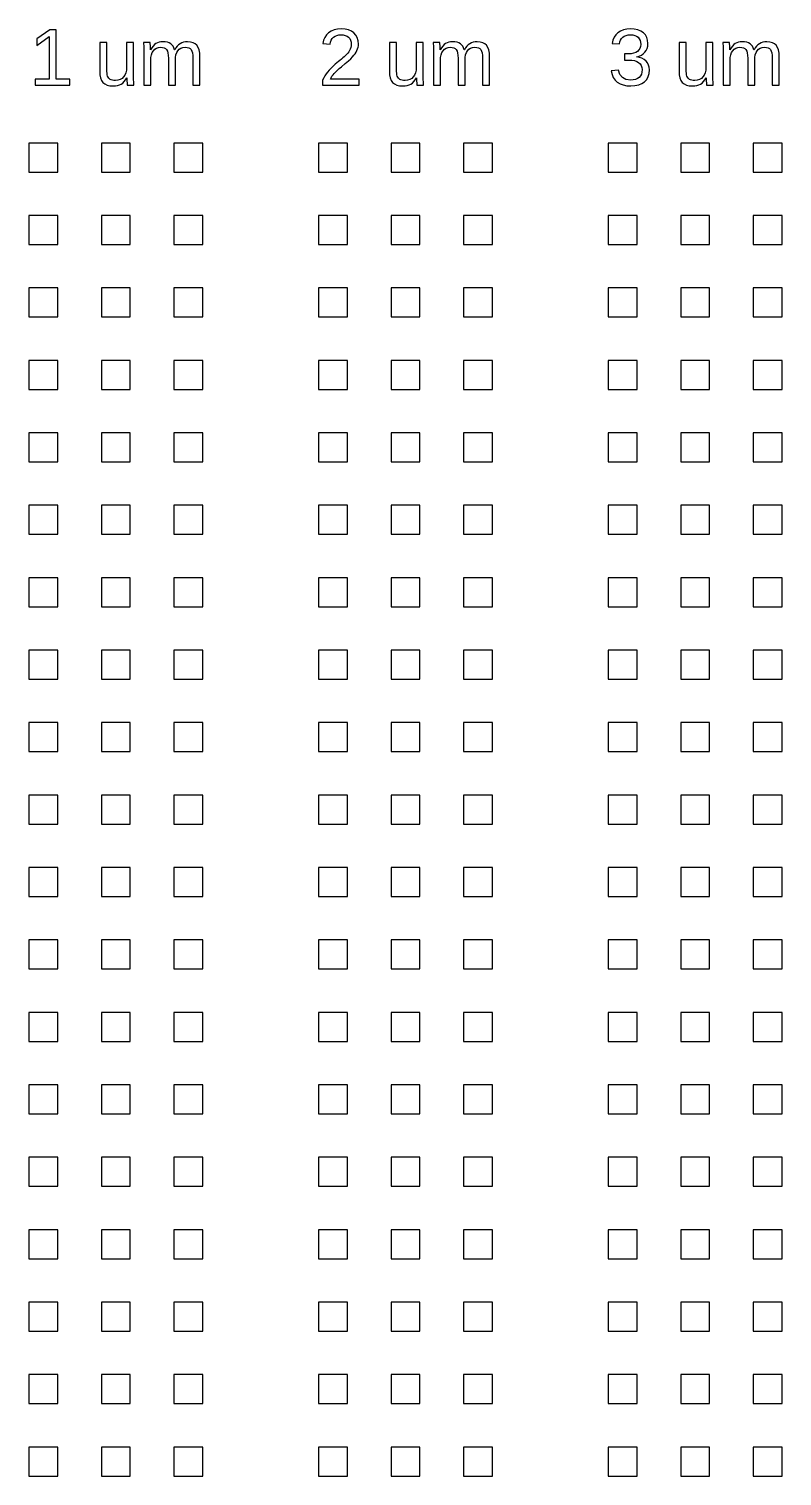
# Model space of a CAD drawing. Header units: metres. Extents: x -21500 to 21500, y -23900 to 23900.
# Drawn here: x 400 to 5600, y 12100 to 22088 of the extents above; entities that cross this region are included whole.
import ezdxf

# ---------------------------------------------------------------- set-up
doc = ezdxf.new("R2010")
doc.units = ezdxf.units.M

msp = doc.modelspace()

# ---------------------------------------------------------------- linework, layer by layer
for p, q in [((543.779, 22082.2), (453.442, 22020.1)), ((588.812, 22082.2), (543.779, 22082.2)), ((588.812, 21741.5), (588.812, 22082.2)), ((2507.33, 22081.1), (2486.99, 22072.7)), ((2530.05, 22086.2), (2507.33, 22081.1)), ((2555.17, 22087.9), (2530.05, 22086.2)), ((2582.39, 22086.2), (2555.17, 22087.9)), ((2606.28, 22081.1), (2582.39, 22086.2)), ((2626.82, 22072.6), (2606.28, 22081.1)), ((4504.88, 22081.4), (4484.55, 22073.1)), ((4527.61, 22086.3), (4504.88, 22081.4)), ((4552.73, 22087.9), (4527.61, 22086.3)), ((4579.88, 22086.3), (4552.73, 22087.9)), ((4603.83, 22081.3), (4579.88, 22086.3)), ((4624.58, 22072.9), (4603.83, 22081.3)), ((453.442, 21974), (539.71, 22035.6)), ((453.442, 22020.1), (453.442, 21974)), ((539.71, 22035.6), (539.71, 21741.5)), ((937.648, 21993.5), (888.546, 21993.5)), ((888.546, 21993.5), (888.546, 21797.9)), ((937.648, 21807.4), (937.648, 21993.5)), ((1122.93, 21993.5), (1074.1, 21993.5)), ((1074.1, 21993.5), (1074.1, 21823.4)), ((1122.93, 21762.7), (1122.93, 21993.5)), ((1237.21, 21993.5), (1191.09, 21993.5)), ((1191.09, 21993.5), (1191.8, 21985.3)), ((1191.8, 21985.3), (1192.31, 21972.2)), ((1237.35, 21992.6), (1237.21, 21993.5)), ((1237.48, 21991), (1237.35, 21992.6)), ((1237.62, 21988.9), (1237.48, 21991)), ((1237.75, 21986.2), (1237.62, 21988.9)), ((1237.9, 21983.1), (1237.75, 21986.2)), ((1238.06, 21979.8), (1237.9, 21983.1)), ((1238.24, 21976.3), (1238.06, 21979.8)), ((1238.43, 21972.5), (1238.24, 21976.3)), ((1266.39, 21979.5), (1257.08, 21969.8)), ((1276.27, 21986.7), (1266.39, 21979.5)), ((1287.01, 21992.1), (1276.27, 21986.7)), ((1298.86, 21995.9), (1287.01, 21992.1)), ((1311.83, 21998.2), (1298.86, 21995.9)), ((1325.92, 21999), (1311.83, 21998.2)), ((1341.73, 21998.1), (1325.92, 21999)), ((1355.79, 21995.6), (1341.73, 21998.1)), ((1368.11, 21991.5), (1355.79, 21995.6)), ((1378.68, 21985.7), (1368.11, 21991.5)), ((1387.64, 21978), (1378.68, 21985.7)), ((1395.13, 21968.4), (1387.64, 21978)), ((1432.86, 21978.4), (1423.28, 21968.8)), ((1443.25, 21985.9), (1432.86, 21978.4)), ((1454.6, 21991.6), (1443.25, 21985.9)), ((1467.09, 21995.7), (1454.6, 21991.6)), ((1480.71, 21998.1), (1467.09, 21995.7)), ((1495.47, 21999), (1480.71, 21998.1)), ((1516.2, 21997.4), (1495.47, 21999)), ((1533.89, 21992.9), (1516.2, 21997.4)), ((1548.55, 21985.4), (1533.89, 21992.9)), ((1560.17, 21974.8), (1548.55, 21985.4)), ((1569.01, 21960.8), (1560.17, 21974.8)), ((2434.58, 22009.6), (2430.11, 21987.8)), ((2430.11, 21987.8), (2480.03, 21983.2)), ((2442.56, 22029), (2434.58, 22009.6)), ((2454.04, 22046.1), (2442.56, 22029)), ((2469.04, 22060.8), (2454.04, 22046.1)), ((2486.99, 22072.7), (2469.04, 22060.8)), ((2480.03, 21983.2), (2482.83, 21997.7)), ((2482.83, 21997.7), (2487.73, 22010.4)), ((2487.73, 22010.4), (2494.7, 22021.5)), ((2494.7, 22021.5), (2503.76, 22030.8)), ((2503.76, 22030.8), (2514.56, 22038.2)), ((2514.56, 22038.2), (2526.72, 22043.5)), ((2526.72, 22043.5), (2540.26, 22046.7)), ((2540.26, 22046.7), (2555.17, 22047.8)), ((2555.17, 22047.8), (2570.69, 22046.7)), ((2570.69, 22046.7), (2584.4, 22043.4)), ((2584.4, 22043.4), (2596.32, 22038)), ((2596.32, 22038), (2606.44, 22030.4)), ((2606.44, 22030.4), (2614.52, 22020.9)), ((2614.52, 22020.9), (2620.28, 22009.5)), ((2620.28, 22009.5), (2623.74, 21996.4)), ((2623.74, 21996.4), (2624.89, 21981.6)), ((2624.89, 21981.6), (2624.22, 21970.2)), ((2644.02, 22060.7), (2626.82, 22072.6)), ((2657.61, 22045.6), (2644.02, 22060.7)), ((2667.31, 22027.7), (2657.61, 22045.6)), ((2673.14, 22006.9), (2667.31, 22027.7)), ((2675.08, 21983.2), (2673.14, 22006.9)), ((2674.44, 21972.1), (2675.08, 21983.2)), ((2937.65, 21993.5), (2888.55, 21993.5)), ((2888.55, 21993.5), (2888.55, 21797.9)), ((2937.65, 21807.4), (2937.65, 21993.5)), ((3122.93, 21993.5), (3074.1, 21993.5)), ((3074.1, 21993.5), (3074.1, 21823.4)), ((3122.93, 21762.7), (3122.93, 21993.5)), ((3237.21, 21993.5), (3191.09, 21993.5)), ((3191.09, 21993.5), (3191.8, 21985.3)), ((3191.8, 21985.3), (3192.31, 21972.2)), ((3237.35, 21992.6), (3237.21, 21993.5)), ((3237.48, 21991), (3237.35, 21992.6)), ((3237.62, 21988.9), (3237.48, 21991)), ((3237.75, 21986.2), (3237.62, 21988.9)), ((3237.9, 21983.1), (3237.75, 21986.2)), ((3238.06, 21979.8), (3237.9, 21983.1)), ((3238.24, 21976.3), (3238.06, 21979.8)), ((3238.43, 21972.5), (3238.24, 21976.3)), ((3266.39, 21979.5), (3257.08, 21969.8)), ((3276.27, 21986.7), (3266.39, 21979.5)), ((3287.01, 21992.1), (3276.27, 21986.7)), ((3298.86, 21995.9), (3287.01, 21992.1)), ((3311.83, 21998.2), (3298.86, 21995.9)), ((3325.92, 21999), (3311.83, 21998.2)), ((3341.73, 21998.1), (3325.92, 21999)), ((3355.79, 21995.6), (3341.73, 21998.1)), ((3368.11, 21991.5), (3355.79, 21995.6)), ((3378.68, 21985.7), (3368.11, 21991.5)), ((3387.64, 21978), (3378.68, 21985.7)), ((3395.13, 21968.4), (3387.64, 21978)), ((3432.86, 21978.4), (3423.28, 21968.8)), ((3443.25, 21985.9), (3432.86, 21978.4)), ((3454.6, 21991.6), (3443.25, 21985.9)), ((3467.09, 21995.7), (3454.6, 21991.6)), ((3480.71, 21998.1), (3467.09, 21995.7)), ((3495.47, 21999), (3480.71, 21998.1)), ((3516.2, 21997.4), (3495.47, 21999)), ((3533.89, 21992.9), (3516.2, 21997.4)), ((3548.55, 21985.4), (3533.89, 21992.9)), ((3560.17, 21974.8), (3548.55, 21985.4)), ((3569.01, 21960.8), (3560.17, 21974.8)), ((4432.14, 22010.5), (4427.67, 21988.4)), ((4427.67, 21988.4), (4476.77, 21984.6)), ((4440.12, 22030.1), (4432.14, 22010.5)), ((4451.6, 22047.2), (4440.12, 22030.1)), ((4466.6, 22061.6), (4451.6, 22047.2)), ((4484.55, 22073.1), (4466.6, 22061.6)), ((4476.77, 21984.6), (4479.44, 21998.8)), ((4479.44, 21998.8), (4484.2, 22011.3)), ((4484.2, 22011.3), (4491.04, 22022.1)), ((4491.04, 22022.1), (4499.97, 22031.2)), ((4499.97, 22031.2), (4510.71, 22038.5)), ((4510.71, 22038.5), (4522.99, 22043.6)), ((4522.99, 22043.6), (4536.82, 22046.7)), ((4536.82, 22046.7), (4552.19, 22047.8)), ((4552.19, 22047.8), (4568.86, 22046.7)), ((4568.86, 22046.7), (4583.35, 22043.3)), ((4583.35, 22043.3), (4595.65, 22037.8)), ((4595.65, 22037.8), (4605.77, 22030)), ((4605.77, 22030), (4613.66, 22020.3)), ((4613.66, 22020.3), (4619.3, 22009)), ((4619.3, 22009), (4622.68, 21996.1)), ((4623.81, 21981.6), (4622.43, 21967)), ((4622.68, 21996.1), (4623.81, 21981.6)), ((4642.12, 22061.2), (4624.58, 22072.9)), ((4656.06, 22046.5), (4642.12, 22061.2)), ((4666.02, 22029.2), (4656.06, 22046.5)), ((4672, 22009.3), (4666.02, 22029.2)), ((4673.99, 21986.7), (4672, 22009.3)), ((4672.71, 21969.3), (4673.99, 21986.7)), ((4937.65, 21993.5), (4888.55, 21993.5)), ((4888.55, 21993.5), (4888.55, 21797.9)), ((4937.65, 21807.4), (4937.65, 21993.5)), ((5122.93, 21993.5), (5074.1, 21993.5)), ((5074.1, 21993.5), (5074.1, 21823.4)), ((5122.93, 21762.7), (5122.93, 21993.5)), ((5237.21, 21993.5), (5191.09, 21993.5)), ((5191.09, 21993.5), (5191.8, 21985.3)), ((5191.8, 21985.3), (5192.31, 21972.2)), ((5237.35, 21992.6), (5237.21, 21993.5)), ((5237.48, 21991), (5237.35, 21992.6)), ((5237.62, 21988.9), (5237.48, 21991)), ((5237.75, 21986.2), (5237.62, 21988.9)), ((5237.9, 21983.1), (5237.75, 21986.2)), ((5238.06, 21979.8), (5237.9, 21983.1)), ((5238.24, 21976.3), (5238.06, 21979.8)), ((5238.43, 21972.5), (5238.24, 21976.3)), ((5266.39, 21979.5), (5257.08, 21969.8)), ((5276.27, 21986.7), (5266.39, 21979.5)), ((5287.01, 21992.1), (5276.27, 21986.7)), ((5298.86, 21995.9), (5287.01, 21992.1)), ((5311.83, 21998.2), (5298.86, 21995.9)), ((5325.92, 21999), (5311.83, 21998.2)), ((5341.73, 21998.1), (5325.92, 21999)), ((5355.79, 21995.6), (5341.73, 21998.1)), ((5368.11, 21991.5), (5355.79, 21995.6)), ((5378.68, 21985.7), (5368.11, 21991.5)), ((5387.64, 21978), (5378.68, 21985.7)), ((5395.13, 21968.4), (5387.64, 21978)), ((5432.86, 21978.4), (5423.28, 21968.8)), ((5443.25, 21985.9), (5432.86, 21978.4)), ((5454.6, 21991.6), (5443.25, 21985.9)), ((5467.09, 21995.7), (5454.6, 21991.6)), ((5480.71, 21998.1), (5467.09, 21995.7)), ((5495.47, 21999), (5480.71, 21998.1)), ((5516.2, 21997.4), (5495.47, 21999)), ((5533.89, 21992.9), (5516.2, 21997.4)), ((5548.55, 21985.4), (5533.89, 21992.9)), ((5560.17, 21974.8), (5548.55, 21985.4)), ((5569.01, 21960.8), (5560.17, 21974.8)), ((1192.31, 21972.2), (1192.62, 21954)), ((1192.62, 21954), (1192.72, 21930.9)), ((1192.72, 21930.9), (1192.72, 21700)), ((1238.64, 21967.8), (1238.43, 21972.5)), ((1238.87, 21961.3), (1238.64, 21967.8)), ((1239.12, 21953.2), (1238.87, 21961.3)), ((1239.38, 21943.3), (1239.12, 21953.2)), ((1240.19, 21943.3), (1239.38, 21943.3)), ((1248.35, 21957.8), (1240.19, 21943.3)), ((1241.28, 21870.1), (1242.42, 21890.6)), ((1242.42, 21890.6), (1245.82, 21908.6)), ((1245.82, 21908.6), (1251.5, 21924.2)), ((1257.08, 21969.8), (1248.35, 21957.8)), ((1251.5, 21924.2), (1259.46, 21937.4)), ((1259.46, 21937.4), (1269.36, 21947.8)), ((1269.36, 21947.8), (1280.89, 21955.3)), ((1280.89, 21955.3), (1294.04, 21959.8)), ((1294.04, 21959.8), (1308.83, 21961.2)), ((1308.83, 21961.2), (1322.85, 21960.2)), ((1322.85, 21960.2), (1334.53, 21957.2)), ((1334.53, 21957.2), (1343.87, 21952.1)), ((1343.87, 21952.1), (1350.88, 21945)), ((1350.88, 21945), (1355.98, 21935.2)), ((1355.98, 21935.2), (1359.63, 21922.1)), ((1359.63, 21922.1), (1361.81, 21905.7)), ((1361.81, 21905.7), (1362.54, 21886.1)), ((1362.54, 21886.1), (1362.54, 21700)), ((1401.14, 21956.9), (1395.13, 21968.4)), ((1405.68, 21943.3), (1401.14, 21956.9)), ((1406.49, 21943.3), (1405.68, 21943.3)), ((1414.48, 21957.1), (1406.49, 21943.3)), ((1410.83, 21870.1), (1411.94, 21890.7)), ((1411.94, 21890.7), (1415.27, 21908.8)), ((1423.28, 21968.8), (1414.48, 21957.1)), ((1415.27, 21908.8), (1420.83, 21924.4)), ((1420.83, 21924.4), (1428.6, 21937.5)), ((1428.6, 21937.5), (1438.37, 21947.9)), ((1438.37, 21947.9), (1449.93, 21955.3)), ((1449.93, 21955.3), (1463.26, 21959.8)), ((1463.26, 21959.8), (1478.38, 21961.2)), ((1478.38, 21961.2), (1492.4, 21960.2)), ((1492.4, 21960.2), (1504.08, 21957.2)), ((1504.08, 21957.2), (1513.43, 21952.1)), ((1513.43, 21952.1), (1520.43, 21945)), ((1520.43, 21945), (1525.53, 21935.2)), ((1525.53, 21935.2), (1529.18, 21922.1)), ((1529.18, 21922.1), (1531.36, 21905.7)), ((1531.36, 21905.7), (1532.09, 21886.1)), ((1532.09, 21886.1), (1532.09, 21700)), ((1575.33, 21942.9), (1569.01, 21960.8)), ((1579.12, 21921.2), (1575.33, 21942.9)), ((1580.38, 21895.6), (1579.12, 21921.2)), ((1580.38, 21700), (1580.38, 21895.6)), ((2557.69, 21879.3), (2547.17, 21870.9)), ((2567.69, 21887.7), (2557.69, 21879.3)), ((2577.16, 21896.1), (2567.69, 21887.7)), ((2586.1, 21904.5), (2577.16, 21896.1)), ((2594.36, 21913.1), (2586.1, 21904.5)), ((2601.8, 21921.8), (2594.36, 21913.1)), ((2608.4, 21930.7), (2601.8, 21921.8)), ((2605.43, 21867), (2622.33, 21882.6)), ((2614.18, 21939.8), (2608.4, 21930.7)), ((2618.86, 21949.3), (2614.18, 21939.8)), ((2622.21, 21959.5), (2618.86, 21949.3)), ((2624.22, 21970.2), (2622.21, 21959.5)), ((2622.33, 21882.6), (2634.66, 21895.1)), ((2634.66, 21895.1), (2644.08, 21906)), ((2644.08, 21906), (2652.26, 21917)), ((2652.26, 21917), (2659.2, 21928)), ((2659.2, 21928), (2664.91, 21939)), ((2664.91, 21939), (2669.36, 21950)), ((2669.36, 21950), (2672.54, 21961)), ((2672.54, 21961), (2674.44, 21972.1)), ((3192.31, 21972.2), (3192.62, 21954)), ((3192.62, 21954), (3192.72, 21930.9)), ((3192.72, 21930.9), (3192.72, 21700)), ((3238.64, 21967.8), (3238.43, 21972.5)), ((3238.87, 21961.3), (3238.64, 21967.8)), ((3239.12, 21953.2), (3238.87, 21961.3)), ((3239.38, 21943.3), (3239.12, 21953.2)), ((3240.19, 21943.3), (3239.38, 21943.3)), ((3248.35, 21957.8), (3240.19, 21943.3)), ((3241.28, 21870.1), (3242.42, 21890.6)), ((3242.42, 21890.6), (3245.82, 21908.6)), ((3245.82, 21908.6), (3251.5, 21924.2)), ((3257.08, 21969.8), (3248.35, 21957.8)), ((3251.5, 21924.2), (3259.46, 21937.4)), ((3259.46, 21937.4), (3269.36, 21947.8)), ((3269.36, 21947.8), (3280.89, 21955.3)), ((3280.89, 21955.3), (3294.04, 21959.8)), ((3294.04, 21959.8), (3308.83, 21961.2)), ((3308.83, 21961.2), (3322.85, 21960.2)), ((3322.85, 21960.2), (3334.53, 21957.2)), ((3334.53, 21957.2), (3343.87, 21952.1)), ((3343.87, 21952.1), (3350.88, 21945)), ((3350.88, 21945), (3355.98, 21935.2)), ((3355.98, 21935.2), (3359.63, 21922.1)), ((3359.63, 21922.1), (3361.81, 21905.7)), ((3361.81, 21905.7), (3362.54, 21886.1)), ((3362.54, 21886.1), (3362.54, 21700)), ((3401.14, 21956.9), (3395.13, 21968.4)), ((3405.68, 21943.3), (3401.14, 21956.9)), ((3406.49, 21943.3), (3405.68, 21943.3)), ((3414.48, 21957.1), (3406.49, 21943.3)), ((3410.83, 21870.1), (3411.94, 21890.7)), ((3411.94, 21890.7), (3415.27, 21908.8)), ((3423.28, 21968.8), (3414.48, 21957.1)), ((3415.27, 21908.8), (3420.83, 21924.4)), ((3420.83, 21924.4), (3428.6, 21937.5)), ((3428.6, 21937.5), (3438.37, 21947.9)), ((3438.37, 21947.9), (3449.93, 21955.3)), ((3449.93, 21955.3), (3463.26, 21959.8)), ((3463.26, 21959.8), (3478.38, 21961.2)), ((3478.38, 21961.2), (3492.4, 21960.2)), ((3492.4, 21960.2), (3504.08, 21957.2)), ((3504.08, 21957.2), (3513.43, 21952.1)), ((3513.43, 21952.1), (3520.43, 21945)), ((3520.43, 21945), (3525.53, 21935.2)), ((3525.53, 21935.2), (3529.18, 21922.1)), ((3529.18, 21922.1), (3531.36, 21905.7)), ((3531.36, 21905.7), (3532.09, 21886.1)), ((3532.09, 21886.1), (3532.09, 21700)), ((3575.33, 21942.9), (3569.01, 21960.8)), ((3579.12, 21921.2), (3575.33, 21942.9)), ((3580.38, 21895.6), (3579.12, 21921.2)), ((3580.38, 21700), (3580.38, 21895.6)), ((4539.44, 21915.7), (4512.85, 21915.7)), ((4512.85, 21915.7), (4512.85, 21873.3)), ((4558.39, 21916.8), (4539.44, 21915.7)), ((4575.08, 21920), (4558.39, 21916.8)), ((4589.51, 21925.5), (4575.08, 21920)), ((4601.7, 21933.2), (4589.51, 21925.5)), ((4593.97, 21896.1), (4612.34, 21901.1)), ((4593.97, 21895.1), (4593.97, 21896.1)), ((4614.21, 21891.5), (4593.97, 21895.1)), ((4611.37, 21942.8), (4601.7, 21933.2)), ((4618.28, 21954), (4611.37, 21942.8)), ((4612.34, 21901.1), (4628.38, 21908)), ((4632.08, 21885.6), (4614.21, 21891.5)), ((4622.43, 21967), (4618.28, 21954)), ((4628.38, 21908), (4642.11, 21916.7)), ((4647.58, 21877.1), (4632.08, 21885.6)), ((4642.11, 21916.7), (4653.51, 21927.2)), ((4660.7, 21866.3), (4647.58, 21877.1)), ((4653.51, 21927.2), (4662.47, 21939.5)), ((4662.47, 21939.5), (4668.87, 21953.5)), ((4668.87, 21953.5), (4672.71, 21969.3)), ((5192.31, 21972.2), (5192.62, 21954)), ((5192.62, 21954), (5192.72, 21930.9)), ((5192.72, 21930.9), (5192.72, 21700)), ((5238.64, 21967.8), (5238.43, 21972.5)), ((5238.87, 21961.3), (5238.64, 21967.8)), ((5239.12, 21953.2), (5238.87, 21961.3)), ((5239.38, 21943.3), (5239.12, 21953.2)), ((5240.19, 21943.3), (5239.38, 21943.3)), ((5248.35, 21957.8), (5240.19, 21943.3)), ((5241.28, 21870.1), (5242.42, 21890.6)), ((5242.42, 21890.6), (5245.82, 21908.6)), ((5245.82, 21908.6), (5251.5, 21924.2)), ((5257.08, 21969.8), (5248.35, 21957.8)), ((5251.5, 21924.2), (5259.46, 21937.4)), ((5259.46, 21937.4), (5269.36, 21947.8)), ((5269.36, 21947.8), (5280.89, 21955.3)), ((5280.89, 21955.3), (5294.04, 21959.8)), ((5294.04, 21959.8), (5308.83, 21961.2)), ((5308.83, 21961.2), (5322.85, 21960.2)), ((5322.85, 21960.2), (5334.53, 21957.2)), ((5334.53, 21957.2), (5343.87, 21952.1)), ((5343.87, 21952.1), (5350.88, 21945)), ((5350.88, 21945), (5355.98, 21935.2)), ((5355.98, 21935.2), (5359.63, 21922.1)), ((5359.63, 21922.1), (5361.81, 21905.7)), ((5361.81, 21905.7), (5362.54, 21886.1)), ((5362.54, 21886.1), (5362.54, 21700)), ((5401.14, 21956.9), (5395.13, 21968.4)), ((5405.68, 21943.3), (5401.14, 21956.9)), ((5406.49, 21943.3), (5405.68, 21943.3)), ((5414.48, 21957.1), (5406.49, 21943.3)), ((5410.83, 21870.1), (5411.94, 21890.7)), ((5411.94, 21890.7), (5415.27, 21908.8)), ((5423.28, 21968.8), (5414.48, 21957.1)), ((5415.27, 21908.8), (5420.83, 21924.4)), ((5420.83, 21924.4), (5428.6, 21937.5)), ((5428.6, 21937.5), (5438.37, 21947.9)), ((5438.37, 21947.9), (5449.93, 21955.3)), ((5449.93, 21955.3), (5463.26, 21959.8)), ((5463.26, 21959.8), (5478.38, 21961.2)), ((5478.38, 21961.2), (5492.4, 21960.2)), ((5492.4, 21960.2), (5504.08, 21957.2)), ((5504.08, 21957.2), (5513.43, 21952.1)), ((5513.43, 21952.1), (5520.43, 21945)), ((5520.43, 21945), (5525.53, 21935.2)), ((5525.53, 21935.2), (5529.18, 21922.1)), ((5529.18, 21922.1), (5531.36, 21905.7)), ((5531.36, 21905.7), (5532.09, 21886.1)), ((5532.09, 21886.1), (5532.09, 21700)), ((5575.33, 21942.9), (5569.01, 21960.8)), ((5579.12, 21921.2), (5575.33, 21942.9)), ((5580.38, 21895.6), (5579.12, 21921.2)), ((5580.38, 21700), (5580.38, 21895.6)), ((888.546, 21797.9), (889.945, 21772.2)), ((938.004, 21793.7), (937.648, 21807.4)), ((939.072, 21781.7), (938.004, 21793.7)), ((940.852, 21771.2), (939.072, 21781.7)), ((1069.02, 21785.3), (1062.66, 21769.7)), ((1072.83, 21803.2), (1069.02, 21785.3)), ((1074.1, 21823.4), (1072.83, 21803.2)), ((1241.28, 21700), (1241.28, 21870.1)), ((1410.83, 21700), (1410.83, 21870.1)), ((2452.13, 21777.9), (2443.3, 21764.3)), ((2461.72, 21790.5), (2452.13, 21777.9)), ((2471.81, 21802.3), (2461.72, 21790.5)), ((2482.16, 21813.6), (2471.81, 21802.3)), ((2492.77, 21824.3), (2482.16, 21813.6)), ((2503.63, 21834.4), (2492.77, 21824.3)), ((2499.66, 21770.8), (2508.24, 21781)), ((2514.59, 21844.1), (2503.63, 21834.4)), ((2508.24, 21781), (2518.26, 21791.5)), ((2525.5, 21853.4), (2514.59, 21844.1)), ((2518.26, 21791.5), (2529.88, 21802.7)), ((2536.36, 21862.3), (2525.5, 21853.4)), ((2529.88, 21802.7), (2543.08, 21814.5)), ((2547.17, 21870.9), (2536.36, 21862.3)), ((2543.08, 21814.5), (2557.89, 21827)), ((2557.89, 21827), (2583.95, 21848.5)), ((2583.95, 21848.5), (2605.43, 21867)), ((2888.55, 21797.9), (2889.94, 21772.2)), ((2938, 21793.7), (2937.65, 21807.4)), ((2939.07, 21781.7), (2938, 21793.7)), ((2940.85, 21771.2), (2939.07, 21781.7)), ((3069.02, 21785.3), (3062.66, 21769.7)), ((3072.83, 21803.2), (3069.02, 21785.3)), ((3074.1, 21823.4), (3072.83, 21803.2)), ((3241.28, 21700), (3241.28, 21870.1)), ((3410.83, 21700), (3410.83, 21870.1)), ((4471.62, 21802.8), (4421.16, 21798.2)), ((4421.16, 21798.2), (4426.17, 21774.1)), ((4426.17, 21774.1), (4434.69, 21753.2)), ((4480.49, 21773.1), (4471.62, 21802.8)), ((4512.85, 21873.3), (4540.52, 21873.3)), ((4540.52, 21873.3), (4561.84, 21872.3)), ((4561.84, 21872.3), (4580.5, 21869)), ((4580.5, 21869), (4596.5, 21863.5)), ((4596.5, 21863.5), (4609.84, 21855.9)), ((4609.84, 21855.9), (4620.34, 21846.2)), ((4620.34, 21846.2), (4627.84, 21834.9)), ((4628.59, 21775.8), (4622.02, 21763.4)), ((4627.84, 21834.9), (4632.34, 21821.9)), ((4632.53, 21790.4), (4628.59, 21775.8)), ((4632.34, 21821.9), (4633.84, 21807.2)), ((4633.84, 21807.2), (4632.53, 21790.4)), ((4671.15, 21853.4), (4660.7, 21866.3)), ((4678.61, 21839), (4671.15, 21853.4)), ((4676.16, 21758.6), (4682.47, 21780.6)), ((4683.08, 21823.1), (4678.61, 21839)), ((4682.47, 21780.6), (4684.57, 21805.5)), ((4684.57, 21805.5), (4683.08, 21823.1)), ((4888.55, 21797.9), (4889.94, 21772.2)), ((4938, 21793.7), (4937.65, 21807.4)), ((4939.07, 21781.7), (4938, 21793.7)), ((4940.85, 21771.2), (4939.07, 21781.7)), ((5069.02, 21785.3), (5062.66, 21769.7)), ((5072.83, 21803.2), (5069.02, 21785.3)), ((5074.1, 21823.4), (5072.83, 21803.2)), ((5241.28, 21700), (5241.28, 21870.1)), ((5410.83, 21700), (5410.83, 21870.1)), ((539.71, 21741.5), (442.32, 21741.5)), ((442.32, 21741.5), (442.32, 21700)), ((442.32, 21700), (681.861, 21700)), ((681.861, 21741.5), (588.812, 21741.5)), ((681.861, 21700), (681.861, 21741.5)), ((889.945, 21772.2), (894.141, 21750.4)), ((894.141, 21750.4), (901.135, 21732.5)), ((901.135, 21732.5), (910.927, 21718.6)), ((910.927, 21718.6), (923.736, 21708.1)), ((923.736, 21708.1), (939.785, 21700.6)), ((939.785, 21700.6), (959.071, 21696.1)), ((943.345, 21762.4), (940.852, 21771.2)), ((946.617, 21755), (943.345, 21762.4)), ((950.737, 21748.6), (946.617, 21755)), ((955.705, 21743.4), (950.737, 21748.6)), ((961.521, 21739.3), (955.705, 21743.4)), ((959.071, 21696.1), (981.596, 21694.6)), ((968.489, 21736.2), (961.521, 21739.3)), ((976.916, 21734), (968.489, 21736.2)), ((986.801, 21732.7), (976.916, 21734)), ((981.596, 21694.6), (997.339, 21695.4)), ((998.144, 21732.3), (986.801, 21732.7)), ((997.339, 21695.4), (1011.74, 21697.7)), ((1014.84, 21733.8), (998.144, 21732.3)), ((1011.74, 21697.7), (1024.81, 21701.7)), ((1029.68, 21738.3), (1014.84, 21733.8)), ((1024.81, 21701.7), (1036.53, 21707.2)), ((1042.65, 21745.9), (1029.68, 21738.3)), ((1036.53, 21707.2), (1047.25, 21714.6)), ((1053.76, 21756.4), (1042.65, 21745.9)), ((1047.25, 21714.6), (1057.32, 21724.2)), ((1062.66, 21769.7), (1053.76, 21756.4)), ((1057.32, 21724.2), (1066.72, 21736.1)), ((1066.72, 21736.1), (1075.46, 21750.2)), ((1075.46, 21750.2), (1076.27, 21750.2)), ((1076.27, 21750.2), (1076.54, 21740.3)), ((1076.54, 21740.3), (1076.78, 21732.2)), ((1076.78, 21732.2), (1077.01, 21725.7)), ((1077.01, 21725.7), (1077.22, 21721)), ((1077.22, 21721), (1077.42, 21717.3)), ((1077.42, 21717.3), (1077.59, 21713.7)), ((1077.59, 21713.7), (1077.76, 21710.4)), ((1077.76, 21710.4), (1077.9, 21707.3)), ((1077.9, 21707.3), (1078.04, 21704.6)), ((1078.04, 21704.6), (1078.17, 21702.5)), ((1078.17, 21702.5), (1078.31, 21701)), ((1078.31, 21701), (1078.44, 21700)), ((1078.44, 21700), (1124.56, 21700)), ((1123.03, 21739.5), (1122.93, 21762.7)), ((1123.34, 21721.4), (1123.03, 21739.5)), ((1123.85, 21708.2), (1123.34, 21721.4)), ((1124.56, 21700), (1123.85, 21708.2)), ((1192.72, 21700), (1241.28, 21700)), ((1362.54, 21700), (1410.83, 21700)), ((1532.09, 21700), (1580.38, 21700)), ((2435.24, 21749.9), (2427.94, 21734.5)), ((2427.94, 21734.5), (2427.94, 21700)), ((2427.94, 21700), (2681.05, 21700)), ((2443.3, 21764.3), (2435.24, 21749.9)), ((2481.66, 21741.5), (2486.37, 21751.1)), ((2681.05, 21741.5), (2481.66, 21741.5)), ((2486.37, 21751.1), (2492.37, 21760.9)), ((2492.37, 21760.9), (2499.66, 21770.8)), ((2681.05, 21700), (2681.05, 21741.5)), ((2889.94, 21772.2), (2894.14, 21750.4)), ((2894.14, 21750.4), (2901.14, 21732.5)), ((2901.14, 21732.5), (2910.93, 21718.6)), ((2910.93, 21718.6), (2923.74, 21708.1)), ((2923.74, 21708.1), (2939.78, 21700.6)), ((2939.78, 21700.6), (2959.07, 21696.1)), ((2943.34, 21762.4), (2940.85, 21771.2)), ((2946.62, 21755), (2943.34, 21762.4)), ((2950.74, 21748.6), (2946.62, 21755)), ((2955.71, 21743.4), (2950.74, 21748.6)), ((2961.52, 21739.3), (2955.71, 21743.4)), ((2959.07, 21696.1), (2981.6, 21694.6)), ((2968.49, 21736.2), (2961.52, 21739.3)), ((2976.92, 21734), (2968.49, 21736.2)), ((2986.8, 21732.7), (2976.92, 21734)), ((2981.6, 21694.6), (2997.34, 21695.4)), ((2998.14, 21732.3), (2986.8, 21732.7)), ((2997.34, 21695.4), (3011.74, 21697.7)), ((3014.84, 21733.8), (2998.14, 21732.3)), ((3011.74, 21697.7), (3024.81, 21701.7)), ((3029.68, 21738.3), (3014.84, 21733.8)), ((3024.81, 21701.7), (3036.53, 21707.2)), ((3042.65, 21745.9), (3029.68, 21738.3)), ((3036.53, 21707.2), (3047.25, 21714.6)), ((3053.76, 21756.4), (3042.65, 21745.9)), ((3047.25, 21714.6), (3057.32, 21724.2)), ((3062.66, 21769.7), (3053.76, 21756.4)), ((3057.32, 21724.2), (3066.72, 21736.1)), ((3066.72, 21736.1), (3075.46, 21750.2)), ((3075.46, 21750.2), (3076.27, 21750.2)), ((3076.27, 21750.2), (3076.54, 21740.3)), ((3076.54, 21740.3), (3076.78, 21732.2)), ((3076.78, 21732.2), (3077.01, 21725.7)), ((3077.01, 21725.7), (3077.22, 21721)), ((3077.22, 21721), (3077.42, 21717.3)), ((3077.42, 21717.3), (3077.59, 21713.7)), ((3077.59, 21713.7), (3077.76, 21710.4)), ((3077.76, 21710.4), (3077.9, 21707.3)), ((3077.9, 21707.3), (3078.04, 21704.6)), ((3078.04, 21704.6), (3078.17, 21702.5)), ((3078.17, 21702.5), (3078.31, 21701)), ((3078.31, 21701), (3078.44, 21700)), ((3078.44, 21700), (3124.56, 21700)), ((3123.03, 21739.5), (3122.93, 21762.7)), ((3123.34, 21721.4), (3123.03, 21739.5)), ((3123.85, 21708.2), (3123.34, 21721.4)), ((3124.56, 21700), (3123.85, 21708.2)), ((3192.72, 21700), (3241.28, 21700)), ((3362.54, 21700), (3410.83, 21700)), ((3532.09, 21700), (3580.38, 21700)), ((4434.69, 21753.2), (4446.72, 21735.4)), ((4446.72, 21735.4), (4462.26, 21720.8)), ((4462.26, 21720.8), (4481.02, 21709.3)), ((4497.32, 21752), (4480.49, 21773.1)), ((4481.02, 21709.3), (4502.71, 21701.1)), ((4522.13, 21739.2), (4497.32, 21752)), ((4502.71, 21701.1), (4527.34, 21696.2)), ((4554.9, 21735), (4522.13, 21739.2)), ((4527.34, 21696.2), (4554.9, 21694.6)), ((4572.36, 21736.1), (4554.9, 21735)), ((4554.9, 21694.6), (4584.3, 21696.4)), ((4587.83, 21739.5), (4572.36, 21736.1)), ((4584.3, 21696.4), (4610.11, 21701.8)), ((4601.32, 21745.2), (4587.83, 21739.5)), ((4612.82, 21753.2), (4601.32, 21745.2)), ((4610.11, 21701.8), (4632.32, 21710.9)), ((4622.02, 21763.4), (4612.82, 21753.2)), ((4632.32, 21710.9), (4650.93, 21723.6)), ((4650.93, 21723.6), (4665.65, 21739.6)), ((4665.65, 21739.6), (4676.16, 21758.6)), ((4889.94, 21772.2), (4894.14, 21750.4)), ((4894.14, 21750.4), (4901.14, 21732.5)), ((4901.14, 21732.5), (4910.93, 21718.6)), ((4910.93, 21718.6), (4923.74, 21708.1)), ((4923.74, 21708.1), (4939.78, 21700.6)), ((4939.78, 21700.6), (4959.07, 21696.1)), ((4943.34, 21762.4), (4940.85, 21771.2)), ((4946.62, 21755), (4943.34, 21762.4)), ((4950.74, 21748.6), (4946.62, 21755)), ((4955.71, 21743.4), (4950.74, 21748.6)), ((4961.52, 21739.3), (4955.71, 21743.4)), ((4959.07, 21696.1), (4981.6, 21694.6)), ((4968.49, 21736.2), (4961.52, 21739.3)), ((4976.92, 21734), (4968.49, 21736.2)), ((4986.8, 21732.7), (4976.92, 21734)), ((4981.6, 21694.6), (4997.34, 21695.4)), ((4998.14, 21732.3), (4986.8, 21732.7)), ((4997.34, 21695.4), (5011.74, 21697.7)), ((5014.84, 21733.8), (4998.14, 21732.3)), ((5011.74, 21697.7), (5024.81, 21701.7)), ((5029.68, 21738.3), (5014.84, 21733.8)), ((5024.81, 21701.7), (5036.53, 21707.2)), ((5042.65, 21745.9), (5029.68, 21738.3)), ((5036.53, 21707.2), (5047.25, 21714.6)), ((5053.76, 21756.4), (5042.65, 21745.9)), ((5047.25, 21714.6), (5057.32, 21724.2)), ((5062.66, 21769.7), (5053.76, 21756.4)), ((5057.32, 21724.2), (5066.72, 21736.1)), ((5066.72, 21736.1), (5075.46, 21750.2)), ((5075.46, 21750.2), (5076.27, 21750.2)), ((5076.27, 21750.2), (5076.54, 21740.3)), ((5076.54, 21740.3), (5076.78, 21732.2)), ((5076.78, 21732.2), (5077.01, 21725.7)), ((5077.01, 21725.7), (5077.22, 21721)), ((5077.22, 21721), (5077.42, 21717.3)), ((5077.42, 21717.3), (5077.59, 21713.7)), ((5077.59, 21713.7), (5077.76, 21710.4)), ((5077.76, 21710.4), (5077.9, 21707.3)), ((5077.9, 21707.3), (5078.04, 21704.6)), ((5078.04, 21704.6), (5078.17, 21702.5)), ((5078.17, 21702.5), (5078.31, 21701)), ((5078.31, 21701), (5078.44, 21700)), ((5078.44, 21700), (5124.56, 21700)), ((5123.03, 21739.5), (5122.93, 21762.7)), ((5123.34, 21721.4), (5123.03, 21739.5)), ((5123.85, 21708.2), (5123.34, 21721.4)), ((5124.56, 21700), (5123.85, 21708.2)), ((5192.72, 21700), (5241.28, 21700)), ((5362.54, 21700), (5410.83, 21700)), ((5532.09, 21700), (5580.38, 21700)), ((600, 21300), (400, 21300)), ((400, 21300), (400, 21100)), ((600, 21100), (600, 21300)), ((1100, 21300), (900, 21300)), ((900, 21300), (900, 21100)), ((1100, 21100), (1100, 21300)), ((1600, 21300), (1400, 21300)), ((1400, 21300), (1400, 21100)), ((1600, 21100), (1600, 21300)), ((2600, 21300), (2400, 21300)), ((2400, 21300), (2400, 21100)), ((2600, 21100), (2600, 21300)), ((3100, 21300), (2900, 21300)), ((2900, 21300), (2900, 21100)), ((3100, 21100), (3100, 21300)), ((3600, 21300), (3400, 21300)), ((3400, 21300), (3400, 21100)), ((3600, 21100), (3600, 21300)), ((4600, 21300), (4400, 21300)), ((4400, 21300), (4400, 21100)), ((4600, 21100), (4600, 21300)), ((5100, 21300), (4900, 21300)), ((4900, 21300), (4900, 21100)), ((5100, 21100), (5100, 21300)), ((5600, 21300), (5400, 21300)), ((5400, 21300), (5400, 21100)), ((5600, 21100), (5600, 21300)), ((400, 21100), (600, 21100)), ((900, 21100), (1100, 21100)), ((1400, 21100), (1600, 21100)), ((2400, 21100), (2600, 21100)), ((2900, 21100), (3100, 21100)), ((3400, 21100), (3600, 21100)), ((4400, 21100), (4600, 21100)), ((4900, 21100), (5100, 21100)), ((5400, 21100), (5600, 21100)), ((600, 20800), (400, 20800)), ((400, 20800), (400, 20600)), ((600, 20600), (600, 20800)), ((1100, 20800), (900, 20800)), ((900, 20800), (900, 20600)), ((1100, 20600), (1100, 20800)), ((1600, 20800), (1400, 20800)), ((1400, 20800), (1400, 20600)), ((1600, 20600), (1600, 20800)), ((2600, 20800), (2400, 20800)), ((2400, 20800), (2400, 20600)), ((2600, 20600), (2600, 20800)), ((3100, 20800), (2900, 20800)), ((2900, 20800), (2900, 20600)), ((3100, 20600), (3100, 20800)), ((3600, 20800), (3400, 20800)), ((3400, 20800), (3400, 20600)), ((3600, 20600), (3600, 20800)), ((4600, 20800), (4400, 20800)), ((4400, 20800), (4400, 20600)), ((4600, 20600), (4600, 20800)), ((5100, 20800), (4900, 20800)), ((4900, 20800), (4900, 20600)), ((5100, 20600), (5100, 20800)), ((5600, 20800), (5400, 20800)), ((5400, 20800), (5400, 20600)), ((5600, 20600), (5600, 20800)), ((400, 20600), (600, 20600)), ((900, 20600), (1100, 20600)), ((1400, 20600), (1600, 20600)), ((2400, 20600), (2600, 20600)), ((2900, 20600), (3100, 20600)), ((3400, 20600), (3600, 20600)), ((4400, 20600), (4600, 20600)), ((4900, 20600), (5100, 20600)), ((5400, 20600), (5600, 20600)), ((600, 20300), (400, 20300)), ((400, 20300), (400, 20100)), ((600, 20100), (600, 20300)), ((1100, 20300), (900, 20300)), ((900, 20300), (900, 20100)), ((1100, 20100), (1100, 20300)), ((1600, 20300), (1400, 20300)), ((1400, 20300), (1400, 20100)), ((1600, 20100), (1600, 20300)), ((2600, 20300), (2400, 20300)), ((2400, 20300), (2400, 20100)), ((2600, 20100), (2600, 20300)), ((3100, 20300), (2900, 20300)), ((2900, 20300), (2900, 20100)), ((3100, 20100), (3100, 20300)), ((3600, 20300), (3400, 20300)), ((3400, 20300), (3400, 20100)), ((3600, 20100), (3600, 20300)), ((4600, 20300), (4400, 20300)), ((4400, 20300), (4400, 20100)), ((4600, 20100), (4600, 20300)), ((5100, 20300), (4900, 20300)), ((4900, 20300), (4900, 20100)), ((5100, 20100), (5100, 20300)), ((5600, 20300), (5400, 20300)), ((5400, 20300), (5400, 20100)), ((5600, 20100), (5600, 20300)), ((400, 20100), (600, 20100)), ((900, 20100), (1100, 20100)), ((1400, 20100), (1600, 20100)), ((2400, 20100), (2600, 20100)), ((2900, 20100), (3100, 20100)), ((3400, 20100), (3600, 20100)), ((4400, 20100), (4600, 20100)), ((4900, 20100), (5100, 20100)), ((5400, 20100), (5600, 20100)), ((600, 19800), (400, 19800)), ((400, 19800), (400, 19600)), ((600, 19600), (600, 19800)), ((1100, 19800), (900, 19800)), ((900, 19800), (900, 19600)), ((1100, 19600), (1100, 19800)), ((1600, 19800), (1400, 19800)), ((1400, 19800), (1400, 19600)), ((1600, 19600), (1600, 19800)), ((2600, 19800), (2400, 19800)), ((2400, 19800), (2400, 19600)), ((2600, 19600), (2600, 19800)), ((3100, 19800), (2900, 19800)), ((2900, 19800), (2900, 19600)), ((3100, 19600), (3100, 19800)), ((3600, 19800), (3400, 19800)), ((3400, 19800), (3400, 19600)), ((3600, 19600), (3600, 19800)), ((4600, 19800), (4400, 19800)), ((4400, 19800), (4400, 19600)), ((4600, 19600), (4600, 19800)), ((5100, 19800), (4900, 19800)), ((4900, 19800), (4900, 19600)), ((5100, 19600), (5100, 19800)), ((5600, 19800), (5400, 19800)), ((5400, 19800), (5400, 19600)), ((5600, 19600), (5600, 19800)), ((400, 19600), (600, 19600)), ((900, 19600), (1100, 19600)), ((1400, 19600), (1600, 19600)), ((2400, 19600), (2600, 19600)), ((2900, 19600), (3100, 19600)), ((3400, 19600), (3600, 19600)), ((4400, 19600), (4600, 19600)), ((4900, 19600), (5100, 19600)), ((5400, 19600), (5600, 19600)), ((600, 19300), (400, 19300)), ((400, 19300), (400, 19100)), ((600, 19100), (600, 19300)), ((1100, 19300), (900, 19300)), ((900, 19300), (900, 19100)), ((1100, 19100), (1100, 19300)), ((1600, 19300), (1400, 19300)), ((1400, 19300), (1400, 19100)), ((1600, 19100), (1600, 19300)), ((2600, 19300), (2400, 19300)), ((2400, 19300), (2400, 19100)), ((2600, 19100), (2600, 19300)), ((3100, 19300), (2900, 19300)), ((2900, 19300), (2900, 19100)), ((3100, 19100), (3100, 19300)), ((3600, 19300), (3400, 19300)), ((3400, 19300), (3400, 19100)), ((3600, 19100), (3600, 19300)), ((4600, 19300), (4400, 19300)), ((4400, 19300), (4400, 19100)), ((4600, 19100), (4600, 19300)), ((5100, 19300), (4900, 19300)), ((4900, 19300), (4900, 19100)), ((5100, 19100), (5100, 19300)), ((5600, 19300), (5400, 19300)), ((5400, 19300), (5400, 19100)), ((5600, 19100), (5600, 19300)), ((400, 19100), (600, 19100)), ((900, 19100), (1100, 19100)), ((1400, 19100), (1600, 19100)), ((2400, 19100), (2600, 19100)), ((2900, 19100), (3100, 19100)), ((3400, 19100), (3600, 19100)), ((4400, 19100), (4600, 19100)), ((4900, 19100), (5100, 19100)), ((5400, 19100), (5600, 19100)), ((600, 18800), (400, 18800)), ((400, 18800), (400, 18600)), ((600, 18600), (600, 18800)), ((1100, 18800), (900, 18800)), ((900, 18800), (900, 18600)), ((1100, 18600), (1100, 18800)), ((1600, 18800), (1400, 18800)), ((1400, 18800), (1400, 18600)), ((1600, 18600), (1600, 18800)), ((2600, 18800), (2400, 18800)), ((2400, 18800), (2400, 18600)), ((2600, 18600), (2600, 18800)), ((3100, 18800), (2900, 18800)), ((2900, 18800), (2900, 18600)), ((3100, 18600), (3100, 18800)), ((3600, 18800), (3400, 18800)), ((3400, 18800), (3400, 18600)), ((3600, 18600), (3600, 18800)), ((4600, 18800), (4400, 18800)), ((4400, 18800), (4400, 18600)), ((4600, 18600), (4600, 18800)), ((5100, 18800), (4900, 18800)), ((4900, 18800), (4900, 18600)), ((5100, 18600), (5100, 18800)), ((5600, 18800), (5400, 18800)), ((5400, 18800), (5400, 18600)), ((5600, 18600), (5600, 18800)), ((400, 18600), (600, 18600)), ((900, 18600), (1100, 18600)), ((1400, 18600), (1600, 18600)), ((2400, 18600), (2600, 18600)), ((2900, 18600), (3100, 18600)), ((3400, 18600), (3600, 18600)), ((4400, 18600), (4600, 18600)), ((4900, 18600), (5100, 18600)), ((5400, 18600), (5600, 18600)), ((600, 18300), (400, 18300)), ((400, 18300), (400, 18100)), ((600, 18100), (600, 18300)), ((1100, 18300), (900, 18300)), ((900, 18300), (900, 18100)), ((1100, 18100), (1100, 18300)), ((1600, 18300), (1400, 18300)), ((1400, 18300), (1400, 18100)), ((1600, 18100), (1600, 18300)), ((2600, 18300), (2400, 18300)), ((2400, 18300), (2400, 18100)), ((2600, 18100), (2600, 18300)), ((3100, 18300), (2900, 18300)), ((2900, 18300), (2900, 18100)), ((3100, 18100), (3100, 18300)), ((3600, 18300), (3400, 18300)), ((3400, 18300), (3400, 18100)), ((3600, 18100), (3600, 18300)), ((4600, 18300), (4400, 18300)), ((4400, 18300), (4400, 18100)), ((4600, 18100), (4600, 18300)), ((5100, 18300), (4900, 18300)), ((4900, 18300), (4900, 18100)), ((5100, 18100), (5100, 18300)), ((5600, 18300), (5400, 18300)), ((5400, 18300), (5400, 18100)), ((5600, 18100), (5600, 18300)), ((400, 18100), (600, 18100)), ((900, 18100), (1100, 18100)), ((1400, 18100), (1600, 18100)), ((2400, 18100), (2600, 18100)), ((2900, 18100), (3100, 18100)), ((3400, 18100), (3600, 18100)), ((4400, 18100), (4600, 18100)), ((4900, 18100), (5100, 18100)), ((5400, 18100), (5600, 18100)), ((600, 17800), (400, 17800)), ((400, 17800), (400, 17600)), ((600, 17600), (600, 17800)), ((1100, 17800), (900, 17800)), ((900, 17800), (900, 17600)), ((1100, 17600), (1100, 17800)), ((1600, 17800), (1400, 17800)), ((1400, 17800), (1400, 17600)), ((1600, 17600), (1600, 17800)), ((2600, 17800), (2400, 17800)), ((2400, 17800), (2400, 17600)), ((2600, 17600), (2600, 17800)), ((3100, 17800), (2900, 17800)), ((2900, 17800), (2900, 17600)), ((3100, 17600), (3100, 17800)), ((3600, 17800), (3400, 17800)), ((3400, 17800), (3400, 17600)), ((3600, 17600), (3600, 17800)), ((4600, 17800), (4400, 17800)), ((4400, 17800), (4400, 17600)), ((4600, 17600), (4600, 17800)), ((5100, 17800), (4900, 17800)), ((4900, 17800), (4900, 17600)), ((5100, 17600), (5100, 17800)), ((5600, 17800), (5400, 17800)), ((5400, 17800), (5400, 17600)), ((5600, 17600), (5600, 17800)), ((400, 17600), (600, 17600)), ((900, 17600), (1100, 17600)), ((1400, 17600), (1600, 17600)), ((2400, 17600), (2600, 17600)), ((2900, 17600), (3100, 17600)), ((3400, 17600), (3600, 17600)), ((4400, 17600), (4600, 17600)), ((4900, 17600), (5100, 17600)), ((5400, 17600), (5600, 17600)), ((600, 17300), (400, 17300)), ((400, 17300), (400, 17100)), ((600, 17100), (600, 17300)), ((1100, 17300), (900, 17300)), ((900, 17300), (900, 17100)), ((1100, 17100), (1100, 17300)), ((1600, 17300), (1400, 17300)), ((1400, 17300), (1400, 17100)), ((1600, 17100), (1600, 17300)), ((2600, 17300), (2400, 17300)), ((2400, 17300), (2400, 17100)), ((2600, 17100), (2600, 17300)), ((3100, 17300), (2900, 17300)), ((2900, 17300), (2900, 17100)), ((3100, 17100), (3100, 17300)), ((3600, 17300), (3400, 17300)), ((3400, 17300), (3400, 17100)), ((3600, 17100), (3600, 17300)), ((4600, 17300), (4400, 17300)), ((4400, 17300), (4400, 17100)), ((4600, 17100), (4600, 17300)), ((5100, 17300), (4900, 17300)), ((4900, 17300), (4900, 17100)), ((5100, 17100), (5100, 17300)), ((5600, 17300), (5400, 17300)), ((5400, 17300), (5400, 17100)), ((5600, 17100), (5600, 17300)), ((400, 17100), (600, 17100)), ((900, 17100), (1100, 17100)), ((1400, 17100), (1600, 17100)), ((2400, 17100), (2600, 17100)), ((2900, 17100), (3100, 17100)), ((3400, 17100), (3600, 17100)), ((4400, 17100), (4600, 17100)), ((4900, 17100), (5100, 17100)), ((5400, 17100), (5600, 17100)), ((600, 16800), (400, 16800)), ((400, 16800), (400, 16600)), ((600, 16600), (600, 16800)), ((1100, 16800), (900, 16800)), ((900, 16800), (900, 16600)), ((1100, 16600), (1100, 16800)), ((1600, 16800), (1400, 16800)), ((1400, 16800), (1400, 16600)), ((1600, 16600), (1600, 16800)), ((2600, 16800), (2400, 16800)), ((2400, 16800), (2400, 16600)), ((2600, 16600), (2600, 16800)), ((3100, 16800), (2900, 16800)), ((2900, 16800), (2900, 16600)), ((3100, 16600), (3100, 16800)), ((3600, 16800), (3400, 16800)), ((3400, 16800), (3400, 16600)), ((3600, 16600), (3600, 16800)), ((4600, 16800), (4400, 16800)), ((4400, 16800), (4400, 16600)), ((4600, 16600), (4600, 16800)), ((5100, 16800), (4900, 16800)), ((4900, 16800), (4900, 16600)), ((5100, 16600), (5100, 16800)), ((5600, 16800), (5400, 16800)), ((5400, 16800), (5400, 16600)), ((5600, 16600), (5600, 16800)), ((400, 16600), (600, 16600)), ((900, 16600), (1100, 16600)), ((1400, 16600), (1600, 16600)), ((2400, 16600), (2600, 16600)), ((2900, 16600), (3100, 16600)), ((3400, 16600), (3600, 16600)), ((4400, 16600), (4600, 16600)), ((4900, 16600), (5100, 16600)), ((5400, 16600), (5600, 16600)), ((600, 16300), (400, 16300)), ((400, 16300), (400, 16100)), ((600, 16100), (600, 16300)), ((1100, 16300), (900, 16300)), ((900, 16300), (900, 16100)), ((1100, 16100), (1100, 16300)), ((1600, 16300), (1400, 16300)), ((1400, 16300), (1400, 16100)), ((1600, 16100), (1600, 16300)), ((2600, 16300), (2400, 16300)), ((2400, 16300), (2400, 16100)), ((2600, 16100), (2600, 16300)), ((3100, 16300), (2900, 16300)), ((2900, 16300), (2900, 16100)), ((3100, 16100), (3100, 16300)), ((3600, 16300), (3400, 16300)), ((3400, 16300), (3400, 16100)), ((3600, 16100), (3600, 16300)), ((4600, 16300), (4400, 16300)), ((4400, 16300), (4400, 16100)), ((4600, 16100), (4600, 16300)), ((5100, 16300), (4900, 16300)), ((4900, 16300), (4900, 16100)), ((5100, 16100), (5100, 16300)), ((5600, 16300), (5400, 16300)), ((5400, 16300), (5400, 16100)), ((5600, 16100), (5600, 16300)), ((400, 16100), (600, 16100)), ((900, 16100), (1100, 16100)), ((1400, 16100), (1600, 16100)), ((2400, 16100), (2600, 16100)), ((2900, 16100), (3100, 16100)), ((3400, 16100), (3600, 16100)), ((4400, 16100), (4600, 16100)), ((4900, 16100), (5100, 16100)), ((5400, 16100), (5600, 16100)), ((600, 15800), (400, 15800)), ((400, 15800), (400, 15600)), ((600, 15600), (600, 15800)), ((1100, 15800), (900, 15800)), ((900, 15800), (900, 15600)), ((1100, 15600), (1100, 15800)), ((1600, 15800), (1400, 15800)), ((1400, 15800), (1400, 15600)), ((1600, 15600), (1600, 15800)), ((2600, 15800), (2400, 15800)), ((2400, 15800), (2400, 15600)), ((2600, 15600), (2600, 15800)), ((3100, 15800), (2900, 15800)), ((2900, 15800), (2900, 15600)), ((3100, 15600), (3100, 15800)), ((3600, 15800), (3400, 15800)), ((3400, 15800), (3400, 15600)), ((3600, 15600), (3600, 15800)), ((4600, 15800), (4400, 15800)), ((4400, 15800), (4400, 15600)), ((4600, 15600), (4600, 15800)), ((5100, 15800), (4900, 15800)), ((4900, 15800), (4900, 15600)), ((5100, 15600), (5100, 15800)), ((5600, 15800), (5400, 15800)), ((5400, 15800), (5400, 15600)), ((5600, 15600), (5600, 15800)), ((400, 15600), (600, 15600)), ((900, 15600), (1100, 15600)), ((1400, 15600), (1600, 15600)), ((2400, 15600), (2600, 15600)), ((2900, 15600), (3100, 15600)), ((3400, 15600), (3600, 15600)), ((4400, 15600), (4600, 15600)), ((4900, 15600), (5100, 15600)), ((5400, 15600), (5600, 15600)), ((600, 15300), (400, 15300)), ((400, 15300), (400, 15100)), ((600, 15100), (600, 15300)), ((1100, 15300), (900, 15300)), ((900, 15300), (900, 15100)), ((1100, 15100), (1100, 15300)), ((1600, 15300), (1400, 15300)), ((1400, 15300), (1400, 15100)), ((1600, 15100), (1600, 15300)), ((2600, 15300), (2400, 15300)), ((2400, 15300), (2400, 15100)), ((2600, 15100), (2600, 15300)), ((3100, 15300), (2900, 15300)), ((2900, 15300), (2900, 15100)), ((3100, 15100), (3100, 15300)), ((3600, 15300), (3400, 15300)), ((3400, 15300), (3400, 15100)), ((3600, 15100), (3600, 15300)), ((4600, 15300), (4400, 15300)), ((4400, 15300), (4400, 15100)), ((4600, 15100), (4600, 15300)), ((5100, 15300), (4900, 15300)), ((4900, 15300), (4900, 15100)), ((5100, 15100), (5100, 15300)), ((5600, 15300), (5400, 15300)), ((5400, 15300), (5400, 15100)), ((5600, 15100), (5600, 15300)), ((400, 15100), (600, 15100)), ((900, 15100), (1100, 15100)), ((1400, 15100), (1600, 15100)), ((2400, 15100), (2600, 15100)), ((2900, 15100), (3100, 15100)), ((3400, 15100), (3600, 15100)), ((4400, 15100), (4600, 15100)), ((4900, 15100), (5100, 15100)), ((5400, 15100), (5600, 15100)), ((600, 14800), (400, 14800)), ((400, 14800), (400, 14600)), ((600, 14600), (600, 14800)), ((1100, 14800), (900, 14800)), ((900, 14800), (900, 14600)), ((1100, 14600), (1100, 14800)), ((1600, 14800), (1400, 14800)), ((1400, 14800), (1400, 14600)), ((1600, 14600), (1600, 14800)), ((2600, 14800), (2400, 14800)), ((2400, 14800), (2400, 14600)), ((2600, 14600), (2600, 14800)), ((3100, 14800), (2900, 14800)), ((2900, 14800), (2900, 14600)), ((3100, 14600), (3100, 14800)), ((3600, 14800), (3400, 14800)), ((3400, 14800), (3400, 14600)), ((3600, 14600), (3600, 14800)), ((4600, 14800), (4400, 14800)), ((4400, 14800), (4400, 14600)), ((4600, 14600), (4600, 14800)), ((5100, 14800), (4900, 14800)), ((4900, 14800), (4900, 14600)), ((5100, 14600), (5100, 14800)), ((5600, 14800), (5400, 14800)), ((5400, 14800), (5400, 14600)), ((5600, 14600), (5600, 14800)), ((400, 14600), (600, 14600)), ((900, 14600), (1100, 14600)), ((1400, 14600), (1600, 14600)), ((2400, 14600), (2600, 14600)), ((2900, 14600), (3100, 14600)), ((3400, 14600), (3600, 14600)), ((4400, 14600), (4600, 14600)), ((4900, 14600), (5100, 14600)), ((5400, 14600), (5600, 14600)), ((600, 14300), (400, 14300)), ((400, 14300), (400, 14100)), ((600, 14100), (600, 14300)), ((1100, 14300), (900, 14300)), ((900, 14300), (900, 14100)), ((1100, 14100), (1100, 14300)), ((1600, 14300), (1400, 14300)), ((1400, 14300), (1400, 14100)), ((1600, 14100), (1600, 14300)), ((2600, 14300), (2400, 14300)), ((2400, 14300), (2400, 14100)), ((2600, 14100), (2600, 14300)), ((3100, 14300), (2900, 14300)), ((2900, 14300), (2900, 14100)), ((3100, 14100), (3100, 14300)), ((3600, 14300), (3400, 14300)), ((3400, 14300), (3400, 14100)), ((3600, 14100), (3600, 14300)), ((4600, 14300), (4400, 14300)), ((4400, 14300), (4400, 14100)), ((4600, 14100), (4600, 14300)), ((5100, 14300), (4900, 14300)), ((4900, 14300), (4900, 14100)), ((5100, 14100), (5100, 14300)), ((5600, 14300), (5400, 14300)), ((5400, 14300), (5400, 14100)), ((5600, 14100), (5600, 14300)), ((400, 14100), (600, 14100)), ((900, 14100), (1100, 14100)), ((1400, 14100), (1600, 14100)), ((2400, 14100), (2600, 14100)), ((2900, 14100), (3100, 14100)), ((3400, 14100), (3600, 14100)), ((4400, 14100), (4600, 14100)), ((4900, 14100), (5100, 14100)), ((5400, 14100), (5600, 14100)), ((600, 13800), (400, 13800)), ((400, 13800), (400, 13600)), ((600, 13600), (600, 13800)), ((1100, 13800), (900, 13800)), ((900, 13800), (900, 13600)), ((1100, 13600), (1100, 13800)), ((1600, 13800), (1400, 13800)), ((1400, 13800), (1400, 13600)), ((1600, 13600), (1600, 13800)), ((2600, 13800), (2400, 13800)), ((2400, 13800), (2400, 13600)), ((2600, 13600), (2600, 13800)), ((3100, 13800), (2900, 13800)), ((2900, 13800), (2900, 13600)), ((3100, 13600), (3100, 13800)), ((3600, 13800), (3400, 13800)), ((3400, 13800), (3400, 13600)), ((3600, 13600), (3600, 13800)), ((4600, 13800), (4400, 13800)), ((4400, 13800), (4400, 13600)), ((4600, 13600), (4600, 13800)), ((5100, 13800), (4900, 13800)), ((4900, 13800), (4900, 13600)), ((5100, 13600), (5100, 13800)), ((5600, 13800), (5400, 13800)), ((5400, 13800), (5400, 13600)), ((5600, 13600), (5600, 13800)), ((400, 13600), (600, 13600)), ((900, 13600), (1100, 13600)), ((1400, 13600), (1600, 13600)), ((2400, 13600), (2600, 13600)), ((2900, 13600), (3100, 13600)), ((3400, 13600), (3600, 13600)), ((4400, 13600), (4600, 13600)), ((4900, 13600), (5100, 13600)), ((5400, 13600), (5600, 13600)), ((600, 13300), (400, 13300)), ((400, 13300), (400, 13100)), ((600, 13100), (600, 13300)), ((1100, 13300), (900, 13300)), ((900, 13300), (900, 13100)), ((1100, 13100), (1100, 13300)), ((1600, 13300), (1400, 13300)), ((1400, 13300), (1400, 13100)), ((1600, 13100), (1600, 13300)), ((2600, 13300), (2400, 13300)), ((2400, 13300), (2400, 13100)), ((2600, 13100), (2600, 13300)), ((3100, 13300), (2900, 13300)), ((2900, 13300), (2900, 13100)), ((3100, 13100), (3100, 13300)), ((3600, 13300), (3400, 13300)), ((3400, 13300), (3400, 13100)), ((3600, 13100), (3600, 13300)), ((4600, 13300), (4400, 13300)), ((4400, 13300), (4400, 13100)), ((4600, 13100), (4600, 13300)), ((5100, 13300), (4900, 13300)), ((4900, 13300), (4900, 13100)), ((5100, 13100), (5100, 13300)), ((5600, 13300), (5400, 13300)), ((5400, 13300), (5400, 13100)), ((5600, 13100), (5600, 13300)), ((400, 13100), (600, 13100)), ((900, 13100), (1100, 13100)), ((1400, 13100), (1600, 13100)), ((2400, 13100), (2600, 13100)), ((2900, 13100), (3100, 13100)), ((3400, 13100), (3600, 13100)), ((4400, 13100), (4600, 13100)), ((4900, 13100), (5100, 13100)), ((5400, 13100), (5600, 13100)), ((600, 12800), (400, 12800)), ((400, 12800), (400, 12600)), ((600, 12600), (600, 12800)), ((1100, 12800), (900, 12800)), ((900, 12800), (900, 12600)), ((1100, 12600), (1100, 12800)), ((1600, 12800), (1400, 12800)), ((1400, 12800), (1400, 12600)), ((1600, 12600), (1600, 12800)), ((2600, 12800), (2400, 12800)), ((2400, 12800), (2400, 12600)), ((2600, 12600), (2600, 12800)), ((3100, 12800), (2900, 12800)), ((2900, 12800), (2900, 12600)), ((3100, 12600), (3100, 12800)), ((3600, 12800), (3400, 12800)), ((3400, 12800), (3400, 12600)), ((3600, 12600), (3600, 12800)), ((4600, 12800), (4400, 12800)), ((4400, 12800), (4400, 12600)), ((4600, 12600), (4600, 12800)), ((5100, 12800), (4900, 12800)), ((4900, 12800), (4900, 12600)), ((5100, 12600), (5100, 12800)), ((5600, 12800), (5400, 12800)), ((5400, 12800), (5400, 12600)), ((5600, 12600), (5600, 12800)), ((400, 12600), (600, 12600)), ((900, 12600), (1100, 12600)), ((1400, 12600), (1600, 12600)), ((2400, 12600), (2600, 12600)), ((2900, 12600), (3100, 12600)), ((3400, 12600), (3600, 12600)), ((4400, 12600), (4600, 12600)), ((4900, 12600), (5100, 12600)), ((5400, 12600), (5600, 12600)), ((600, 12300), (400, 12300)), ((400, 12300), (400, 12100)), ((600, 12100), (600, 12300)), ((1100, 12300), (900, 12300)), ((900, 12300), (900, 12100)), ((1100, 12100), (1100, 12300)), ((1600, 12300), (1400, 12300)), ((1400, 12300), (1400, 12100)), ((1600, 12100), (1600, 12300)), ((2600, 12300), (2400, 12300)), ((2400, 12300), (2400, 12100)), ((2600, 12100), (2600, 12300)), ((3100, 12300), (2900, 12300)), ((2900, 12300), (2900, 12100)), ((3100, 12100), (3100, 12300)), ((3600, 12300), (3400, 12300)), ((3400, 12300), (3400, 12100)), ((3600, 12100), (3600, 12300)), ((4600, 12300), (4400, 12300)), ((4400, 12300), (4400, 12100)), ((4600, 12100), (4600, 12300)), ((5100, 12300), (4900, 12300)), ((4900, 12300), (4900, 12100)), ((5100, 12100), (5100, 12300)), ((5600, 12300), (5400, 12300)), ((5400, 12300), (5400, 12100)), ((5600, 12100), (5600, 12300)), ((400, 12100), (600, 12100)), ((900, 12100), (1100, 12100)), ((1400, 12100), (1600, 12100)), ((2400, 12100), (2600, 12100)), ((2900, 12100), (3100, 12100)), ((3400, 12100), (3600, 12100)), ((4400, 12100), (4600, 12100)), ((4900, 12100), (5100, 12100)), ((5400, 12100), (5600, 12100))]:
    msp.add_line(p, q)

doc.saveas('drawing.dxf')
